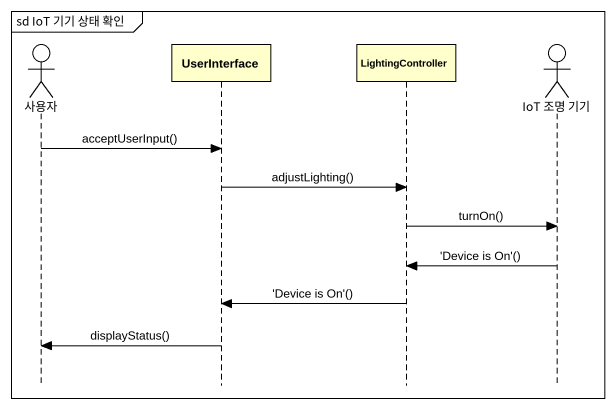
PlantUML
@startuml
mainframe sd IoT 기기 상태 확인
hide footbox
actor 사용자
participant UserInterface
participant LightingController
actor "IoT 조명 기기" as IoT_조명_기기

사용자 -> UserInterface : acceptUserInput()
UserInterface -> LightingController : adjustLighting()
LightingController -> IoT_조명_기기 : turnOn()
IoT_조명_기기 -> LightingController : 'Device is On'()
LightingController -> UserInterface : 'Device is On'()
UserInterface -> 사용자 : displayStatus()
@enduml
